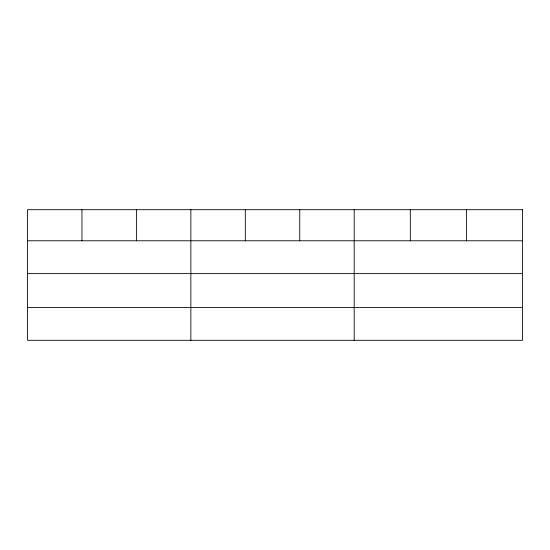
<?xml version="1.0" encoding="UTF-8"?>
<svg xmlns="http://www.w3.org/2000/svg" width="550" height="550" viewBox="0 0 550 550"><rect width="100%" height="100%" fill="white"/><g stroke="black" fill="none" stroke-linecap="round" stroke-linejoin="round"><path stroke-width="0.82" d="M27.5 240.776L522.5 240.776M27.5 273.618L522.5 273.618M27.5 307.457L522.5 307.457M466.4 209.694L466.4 240.776M410.3 209.694L410.3 240.776M354.2 209.694L354.2 340.306M299.75 209.694L299.75 240.776M245.3 209.694L245.3 240.776M190.85 209.694L190.85 340.306M136.4 209.694L136.4 240.776M81.95 209.694L81.95 240.776M522.5 209.694L27.5 209.694L27.5 340.306L522.5 340.306L522.5 209.694"/></g></svg>
